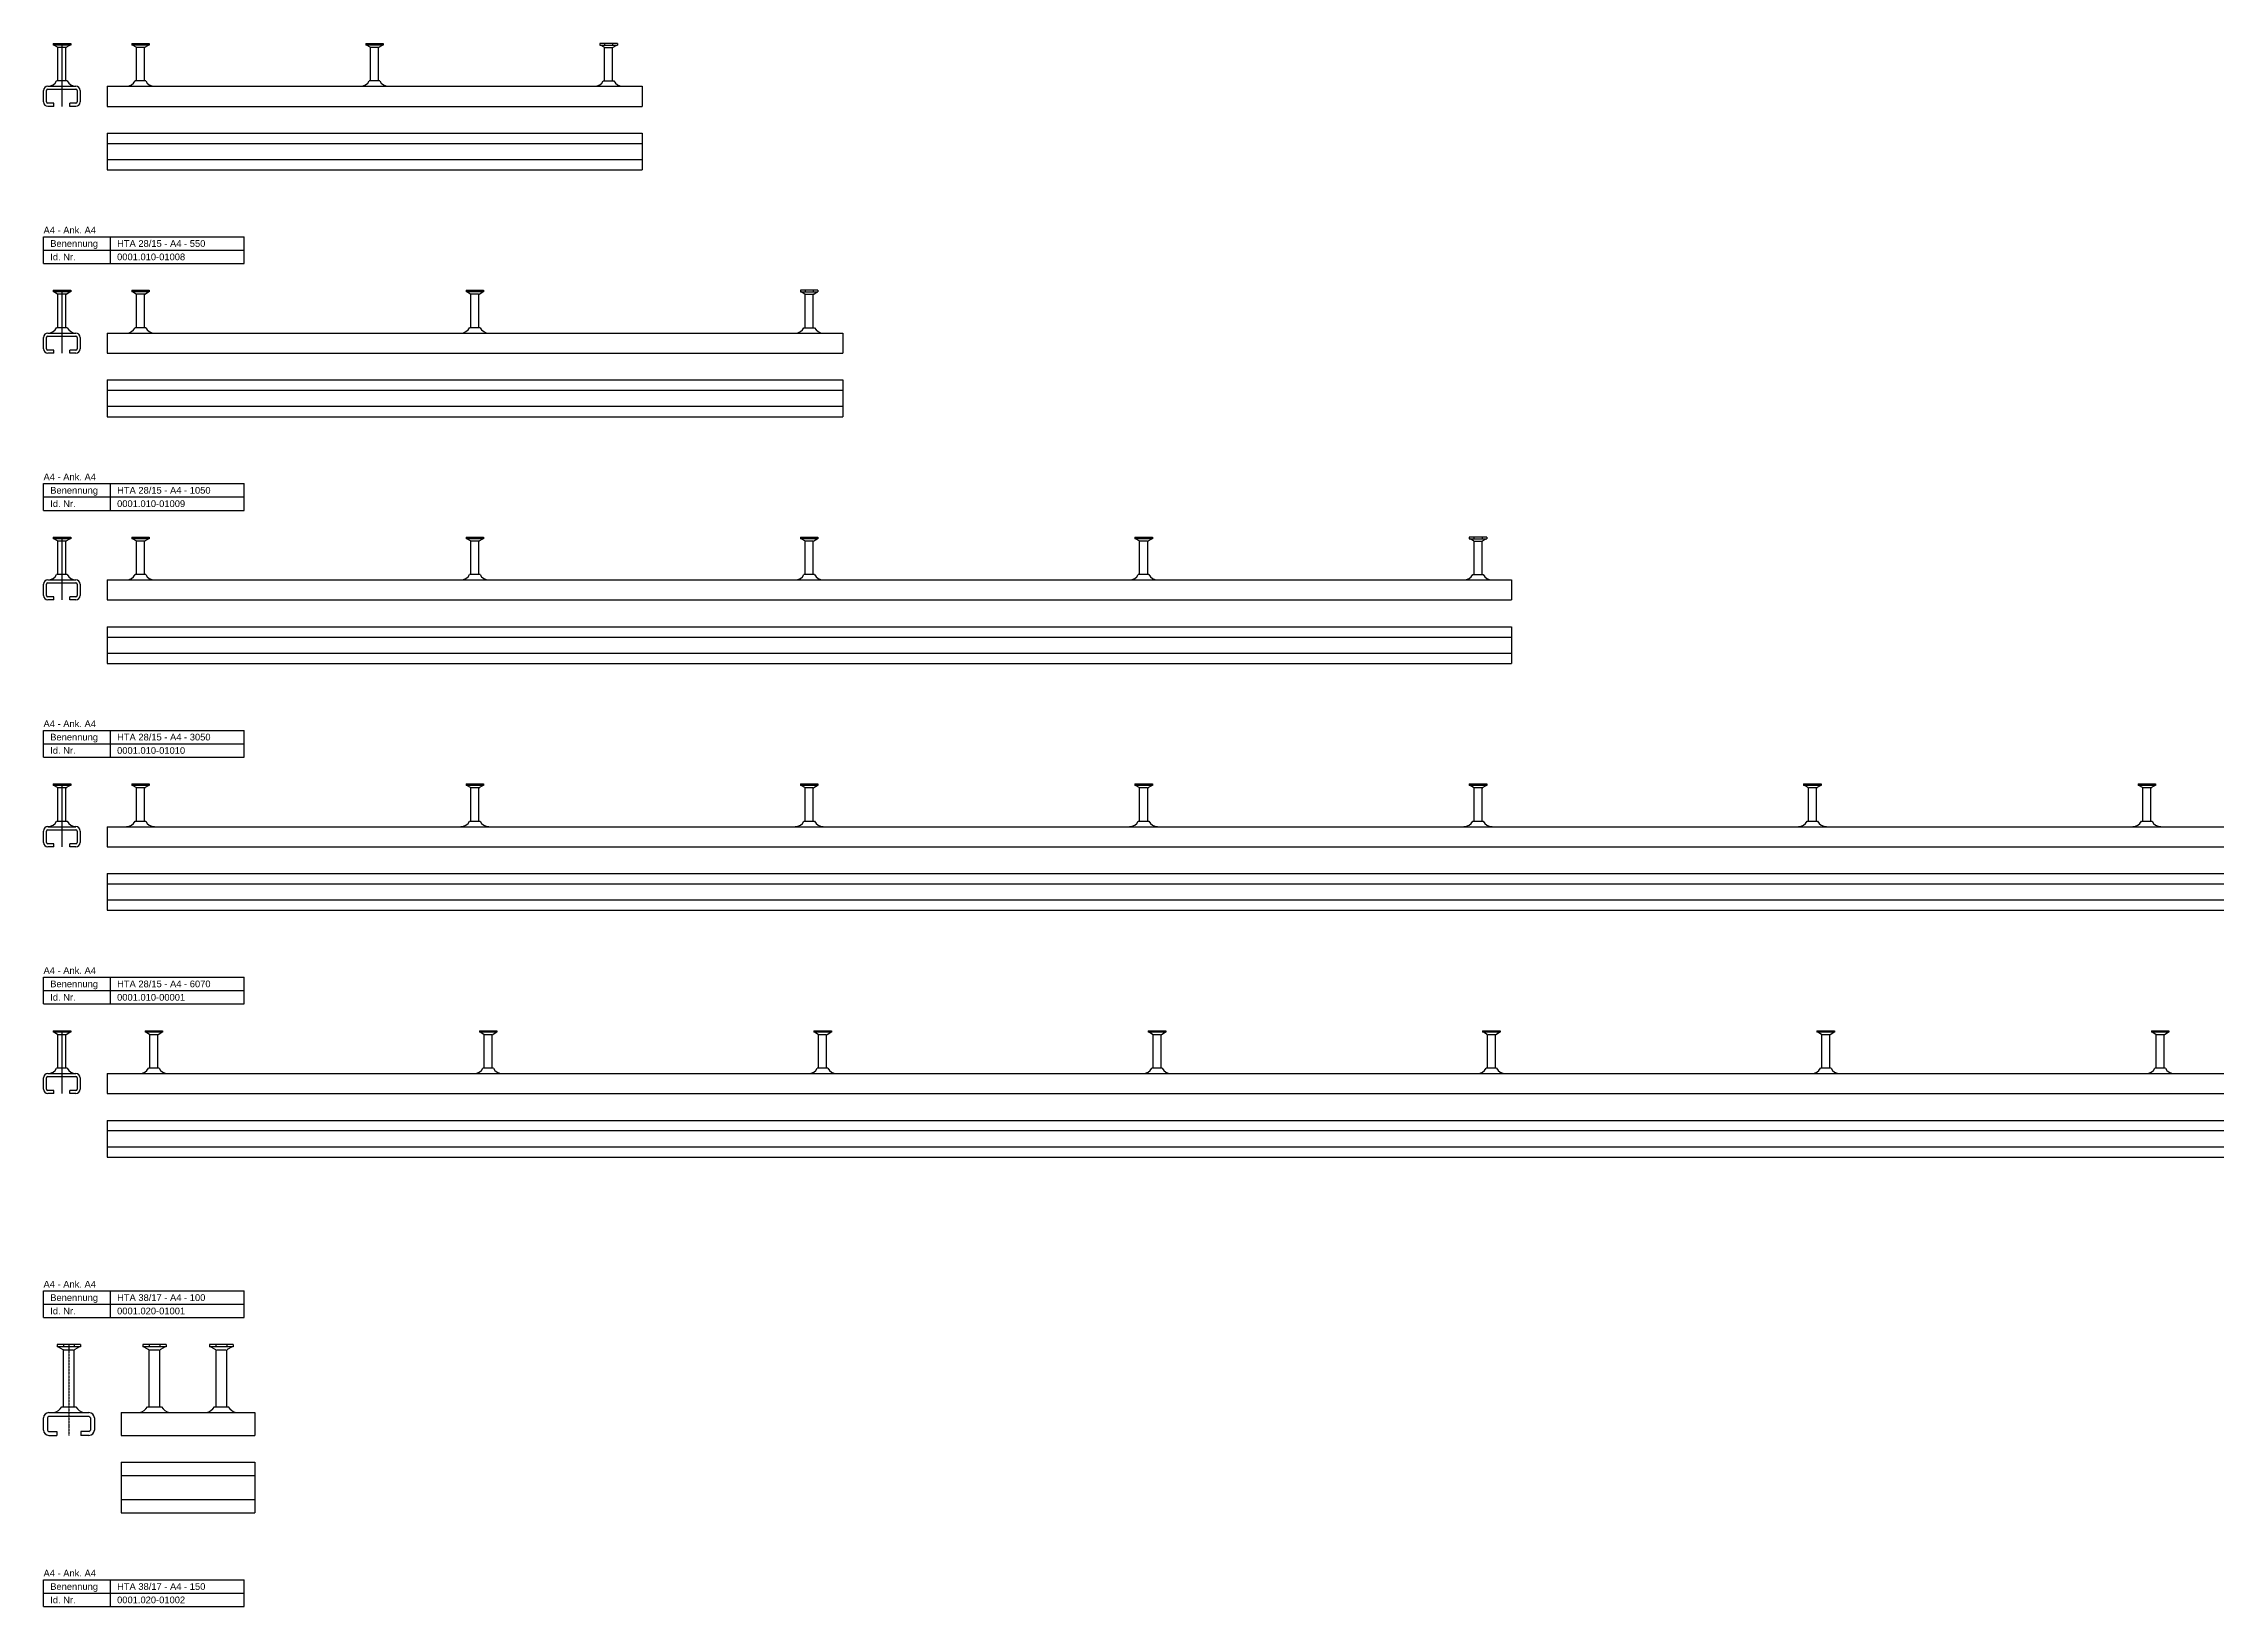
# Model space of a CAD drawing. Header units: millimetres. Extents: x -466 to 5678, y -7065 to 2232.
# Drawn here: x -465 to 1160, y -91 to 1077 of the extents above; entities that cross this region are included whole.
import ezdxf

# ---------------------------------------------------------------- set-up
doc = ezdxf.new("R2010")
doc.units = ezdxf.units.MM
doc.linetypes.add('MITTE2', pattern=[1.125, 0.75, -0.125, 0.125, -0.125])
doc.layers.add('HALFEN', color=2, linetype='CONTINUOUS')
doc.styles.add('ARIAL50', font='ARIAL.TTF', dxfattribs={"height": 5})

msp = doc.modelspace()

# ---------------------------------------------------------------- linework, layer by layer
at = {"layer": 'HALFEN'}
for p, q in [((-457.5, 1077.3), (-444.4, 1077.3)), ((-457.5, 1077.3), (-457.5, 1076.1)), ((-444.4, 1076.1), (-457.5, 1076.1)), ((-454.3, 1074.5), (-457, 1076.1)), ((-454.1, 1077.2), (-454.1, 1076.2)), ((-454, 1049.3), (-454, 1074)), ((-448.2, 1074.3), (-453.8, 1074.3)), ((-448, 1049.3), (-448, 1074)), ((-447.9, 1077.2), (-447.9, 1076.2)), ((-447.7, 1074.5), (-445, 1076.1)), ((-444.4, 1077.3), (-444.4, 1076.1)), ((-398.8, 1077.3), (-385.7, 1077.3)), ((-398.8, 1077.3), (-398.8, 1076.1)), ((-385.7, 1076.1), (-398.8, 1076.1)), ((-395.5, 1074.5), (-398.2, 1076.1)), ((-395.3, 1077.2), (-395.3, 1076.2)), ((-395.2, 1049.3), (-395.2, 1074)), ((-389.5, 1074.3), (-395, 1074.3)), ((-389.2, 1077.2), (-389.2, 1076.2)), ((-389.2, 1049.3), (-389.2, 1074)), ((-388.9, 1074.5), (-386.2, 1076.1)), ((-385.7, 1077.3), (-385.7, 1076.1)), ((-223.8, 1077.3), (-210.7, 1077.3)), ((-223.8, 1077.3), (-223.8, 1076.1)), ((-210.7, 1076.1), (-223.8, 1076.1)), ((-220.5, 1074.5), (-223.2, 1076.1)), ((-220.3, 1077.2), (-220.3, 1076.2)), ((-220.2, 1049.3), (-220.2, 1074)), ((-214.5, 1074.3), (-220, 1074.3)), ((-214.2, 1077.2), (-214.2, 1076.2)), ((-214.2, 1049.3), (-214.2, 1074)), ((-213.9, 1074.5), (-211.2, 1076.1)), ((-210.7, 1077.3), (-210.7, 1076.1)), ((-35.7, 1077.3), (-48.8, 1077.3)), ((-48.8, 1077.3), (-48.8, 1076.1)), ((-48.8, 1076.1), (-35.7, 1076.1)), ((-45.5, 1074.5), (-48.2, 1076.1)), ((-45.3, 1077.2), (-45.3, 1076.2)), ((-45.2, 1049.3), (-45.2, 1074)), ((-45, 1074.3), (-39.5, 1074.3)), ((-39.2, 1077.2), (-39.2, 1076.2)), ((-39.2, 1049.3), (-39.2, 1074)), ((-38.9, 1074.5), (-36.2, 1076.1)), ((-35.7, 1077.3), (-35.7, 1076.1)), ((-464.7, 1033.6), (-464.7, 1042.1)), ((-462.5, 1033.6), (-462.5, 1042.1)), ((-461.5, 1045.3), (-440.5, 1045.3)), ((-461.5, 1043.1), (-440.5, 1043.1)), ((-447.1, 1049.3), (-454.9, 1049.3)), ((-439.5, 1042.1), (-439.5, 1033.6)), ((-437.2, 1042.1), (-437.2, 1033.6)), ((-417.2, 1045.3), (-17.2, 1045.3)), ((-417.2, 1045.3), (-417.2, 1030.3)), ((-388.3, 1049.3), (-396.2, 1049.3)), ((-213.3, 1049.3), (-221.2, 1049.3)), ((-46.2, 1049.3), (-38.3, 1049.3)), ((-17.2, 1045.3), (-17.2, 1030.3)), ((-457, 1032.6), (-461.5, 1032.6)), ((-457, 1030.3), (-461.5, 1030.3)), ((-457, 1030.3), (-457, 1032.6)), ((-440.5, 1032.6), (-445, 1032.6)), ((-445, 1030.3), (-445, 1032.6)), ((-440.5, 1030.3), (-445, 1030.3)), ((-417.2, 1030.3), (-17.2, 1030.3)), ((-417.2, 1010.3), (-17.2, 1010.3)), ((-417.2, 1010.3), (-417.2, 982.8)), ((-17.2, 1010.3), (-17.2, 982.8)), ((-417.2, 1002.6), (-17.2, 1002.6)), ((-417.2, 990.6), (-17.2, 990.6)), ((-417.2, 982.8), (-17.2, 982.8)), ((-464.7, 932.8), (-314.7, 932.8)), ((-464.7, 912.8), (-464.7, 932.8)), ((-414.7, 912.8), (-414.7, 932.8)), ((-314.7, 912.8), (-314.7, 932.8)), ((-464.7, 922.8), (-314.7, 922.8)), ((-464.7, 912.8), (-314.7, 912.8)), ((-457.5, 892.8), (-444.4, 892.8)), ((-457.5, 892.8), (-457.5, 891.6)), ((-444.4, 891.6), (-457.5, 891.6)), ((-454.3, 890), (-457, 891.6)), ((-454.1, 892.7), (-454.1, 891.7)), ((-454, 864.8), (-454, 889.5)), ((-448.2, 889.8), (-453.8, 889.8)), ((-448, 864.8), (-448, 889.5)), ((-447.9, 892.7), (-447.9, 891.7)), ((-447.7, 890), (-445, 891.6)), ((-444.4, 892.8), (-444.4, 891.6)), ((-398.8, 892.8), (-385.7, 892.8)), ((-398.8, 892.8), (-398.8, 891.6)), ((-385.7, 891.6), (-398.8, 891.6)), ((-395.5, 890), (-398.2, 891.6)), ((-395.3, 892.7), (-395.3, 891.7)), ((-395.2, 864.8), (-395.2, 889.5)), ((-389.5, 889.8), (-395, 889.8)), ((-389.2, 892.7), (-389.2, 891.7)), ((-389.2, 864.8), (-389.2, 889.5)), ((-388.9, 890), (-386.2, 891.6)), ((-385.7, 892.8), (-385.7, 891.6)), ((-148.8, 892.8), (-135.7, 892.8)), ((-148.8, 892.8), (-148.8, 891.6)), ((-135.7, 891.6), (-148.8, 891.6)), ((-145.5, 890), (-148.2, 891.6)), ((-145.3, 892.7), (-145.3, 891.7)), ((-145.2, 864.8), (-145.2, 889.5)), ((-139.5, 889.8), (-145, 889.8)), ((-139.2, 892.7), (-139.2, 891.7)), ((-139.2, 864.8), (-139.2, 889.5)), ((-138.9, 890), (-136.2, 891.6)), ((-135.7, 892.8), (-135.7, 891.6)), ((114.3, 892.8), (101.2, 892.8)), ((101.2, 892.8), (101.2, 891.6)), ((101.2, 891.6), (114.3, 891.6)), ((104.5, 890), (101.8, 891.6)), ((104.7, 892.7), (104.7, 891.7)), ((104.8, 864.8), (104.8, 889.5)), ((105, 889.8), (110.5, 889.8)), ((110.8, 892.7), (110.8, 891.7)), ((110.8, 864.8), (110.8, 889.5)), ((111.1, 890), (113.8, 891.6)), ((114.3, 892.8), (114.3, 891.6)), ((-447.1, 864.8), (-454.9, 864.8)), ((-388.3, 864.8), (-396.2, 864.8)), ((-138.3, 864.8), (-146.2, 864.8)), ((103.8, 864.8), (111.7, 864.8)), ((-464.7, 849.1), (-464.7, 857.6)), ((-462.5, 849.1), (-462.5, 857.6)), ((-461.5, 860.8), (-440.5, 860.8)), ((-461.5, 858.6), (-440.5, 858.6)), ((-457, 848.1), (-461.5, 848.1)), ((-457, 845.8), (-461.5, 845.8)), ((-457, 845.8), (-457, 848.1)), ((-445, 845.8), (-445, 848.1)), ((-440.5, 848.1), (-445, 848.1)), ((-440.5, 845.8), (-445, 845.8)), ((-439.5, 857.6), (-439.5, 849.1)), ((-437.2, 857.6), (-437.2, 849.1)), ((-417.2, 860.8), (132.8, 860.8)), ((-417.2, 860.8), (-417.2, 845.8)), ((-417.2, 845.8), (132.8, 845.8)), ((132.8, 860.8), (132.8, 845.8)), ((-417.2, 825.8), (132.8, 825.8)), ((-417.2, 825.8), (-417.2, 798.3)), ((-417.2, 818.1), (132.8, 818.1)), ((132.8, 825.8), (132.8, 798.3)), ((-417.2, 806.1), (132.8, 806.1)), ((-417.2, 798.3), (132.8, 798.3)), ((-464.7, 748.3), (-314.7, 748.3)), ((-464.7, 728.3), (-464.7, 748.3)), ((-414.7, 728.3), (-414.7, 748.3)), ((-314.7, 728.3), (-314.7, 748.3)), ((-464.7, 738.3), (-314.7, 738.3)), ((-464.7, 728.3), (-314.7, 728.3)), ((-457.5, 708.3), (-444.4, 708.3)), ((-457.5, 708.3), (-457.5, 707.1)), ((-444.4, 707.1), (-457.5, 707.1)), ((-454.3, 705.5), (-457, 707.1)), ((-454.1, 708.2), (-454.1, 707.2)), ((-454, 680.3), (-454, 705)), ((-448.2, 705.3), (-453.8, 705.3)), ((-448, 680.3), (-448, 705)), ((-447.9, 708.2), (-447.9, 707.2)), ((-447.7, 705.5), (-445, 707.1)), ((-444.4, 708.3), (-444.4, 707.1)), ((-398.8, 708.3), (-385.7, 708.3)), ((-398.8, 708.3), (-398.8, 707.1)), ((-385.7, 707.1), (-398.8, 707.1)), ((-395.5, 705.5), (-398.2, 707.1)), ((-395.3, 708.2), (-395.3, 707.2)), ((-395.2, 680.3), (-395.2, 705)), ((-389.5, 705.3), (-395, 705.3)), ((-389.2, 708.2), (-389.2, 707.2)), ((-389.2, 680.3), (-389.2, 705)), ((-388.9, 705.5), (-386.2, 707.1)), ((-385.7, 708.3), (-385.7, 707.1)), ((-148.8, 708.3), (-135.7, 708.3)), ((-148.8, 708.3), (-148.8, 707.1)), ((-135.7, 707.1), (-148.8, 707.1)), ((-145.5, 705.5), (-148.2, 707.1)), ((-145.3, 708.2), (-145.3, 707.2)), ((-145.2, 680.3), (-145.2, 705)), ((-139.5, 705.3), (-145, 705.3)), ((-139.2, 708.2), (-139.2, 707.2)), ((-139.2, 680.3), (-139.2, 705)), ((-138.9, 705.5), (-136.2, 707.1)), ((-135.7, 708.3), (-135.7, 707.1)), ((101.2, 708.3), (114.3, 708.3)), ((101.2, 708.3), (101.2, 707.1)), ((114.3, 707.1), (101.2, 707.1)), ((104.5, 705.5), (101.8, 707.1)), ((104.7, 708.2), (104.7, 707.2)), ((104.8, 680.3), (104.8, 705)), ((110.5, 705.3), (105, 705.3)), ((110.8, 708.2), (110.8, 707.2)), ((110.8, 680.3), (110.8, 705)), ((111.1, 705.5), (113.8, 707.1)), ((114.3, 708.3), (114.3, 707.1)), ((351.2, 708.3), (364.3, 708.3)), ((351.2, 708.3), (351.2, 707.1)), ((364.3, 707.1), (351.2, 707.1)), ((354.5, 705.5), (351.8, 707.1)), ((354.7, 708.2), (354.7, 707.2)), ((354.8, 680.3), (354.8, 705)), ((360.5, 705.3), (355, 705.3)), ((360.8, 708.2), (360.8, 707.2)), ((360.8, 680.3), (360.8, 705)), ((361.1, 705.5), (363.8, 707.1)), ((364.3, 708.3), (364.3, 707.1)), ((614.3, 708.3), (601.2, 708.3)), ((601.2, 708.3), (601.2, 707.1)), ((601.2, 707.1), (614.3, 707.1)), ((604.5, 705.5), (601.8, 707.1)), ((604.7, 708.2), (604.7, 707.2)), ((604.8, 680.3), (604.8, 705)), ((605, 705.3), (610.5, 705.3)), ((610.8, 708.2), (610.8, 707.2)), ((610.8, 680.3), (610.8, 705)), ((611.1, 705.5), (613.8, 707.1)), ((614.3, 708.3), (614.3, 707.1)), ((-464.7, 664.6), (-464.7, 673.1)), ((-462.5, 664.6), (-462.5, 673.1)), ((-461.5, 676.3), (-440.5, 676.3)), ((-461.5, 674.1), (-440.5, 674.1)), ((-447.1, 680.3), (-454.9, 680.3)), ((-439.5, 673.1), (-439.5, 664.6)), ((-437.2, 673.1), (-437.2, 664.6)), ((-417.2, 676.3), (632.8, 676.3)), ((-417.2, 676.3), (-417.2, 661.3)), ((-388.3, 680.3), (-396.2, 680.3)), ((-138.3, 680.3), (-146.2, 680.3)), ((111.7, 680.3), (103.8, 680.3)), ((361.7, 680.3), (353.8, 680.3)), ((603.8, 680.3), (611.7, 680.3)), ((632.8, 676.3), (632.8, 661.3)), ((-457, 663.6), (-461.5, 663.6)), ((-457, 661.3), (-461.5, 661.3)), ((-457, 661.3), (-457, 663.6)), ((-440.5, 663.6), (-445, 663.6)), ((-445, 661.3), (-445, 663.6)), ((-440.5, 661.3), (-445, 661.3)), ((-417.2, 661.3), (632.8, 661.3)), ((-417.2, 641.3), (632.8, 641.3)), ((-417.2, 641.3), (-417.2, 613.8)), ((632.8, 641.3), (632.8, 613.8)), ((-417.2, 633.6), (632.8, 633.6)), ((-417.2, 621.6), (632.8, 621.6)), ((-417.2, 613.8), (632.8, 613.8)), ((-464.7, 543.8), (-464.7, 563.8)), ((-464.7, 563.8), (-314.7, 563.8)), ((-464.7, 553.8), (-314.7, 553.8)), ((-414.7, 543.8), (-414.7, 563.8)), ((-314.7, 543.8), (-314.7, 563.8)), ((-464.7, 543.8), (-314.7, 543.8)), ((-457.5, 523.8), (-457.5, 522.6)), ((-457.5, 523.8), (-444.4, 523.8)), ((-444.4, 522.6), (-457.5, 522.6)), ((-454.3, 521), (-457, 522.6)), ((-454.1, 523.7), (-454.1, 522.7)), ((-454, 495.8), (-454, 520.5)), ((-448.2, 520.8), (-453.8, 520.8)), ((-448, 495.8), (-448, 520.5)), ((-447.9, 523.7), (-447.9, 522.7)), ((-447.7, 521), (-445, 522.6)), ((-444.4, 523.8), (-444.4, 522.6)), ((-398.8, 523.8), (-398.8, 522.6)), ((-398.8, 523.8), (-385.7, 523.8)), ((-385.7, 522.6), (-398.8, 522.6)), ((-395.5, 521), (-398.2, 522.6)), ((-395.3, 523.7), (-395.3, 522.7)), ((-395.2, 495.8), (-395.2, 520.5)), ((-389.5, 520.8), (-395, 520.8)), ((-389.2, 523.7), (-389.2, 522.7)), ((-389.2, 495.8), (-389.2, 520.5)), ((-388.9, 521), (-386.2, 522.6)), ((-385.7, 523.8), (-385.7, 522.6)), ((-148.8, 523.8), (-148.8, 522.6)), ((-148.8, 523.8), (-135.7, 523.8)), ((-135.7, 522.6), (-148.8, 522.6)), ((-145.5, 521), (-148.2, 522.6)), ((-145.3, 523.7), (-145.3, 522.7)), ((-145.2, 495.8), (-145.2, 520.5)), ((-139.5, 520.8), (-145, 520.8)), ((-139.2, 523.7), (-139.2, 522.7)), ((-139.2, 495.8), (-139.2, 520.5)), ((-138.9, 521), (-136.2, 522.6)), ((-135.7, 523.8), (-135.7, 522.6)), ((101.2, 523.8), (101.2, 522.6)), ((101.2, 523.8), (114.3, 523.8)), ((114.3, 522.6), (101.2, 522.6)), ((104.5, 521), (101.8, 522.6)), ((104.7, 523.7), (104.7, 522.7)), ((104.8, 495.8), (104.8, 520.5)), ((110.5, 520.8), (105, 520.8)), ((110.8, 523.7), (110.8, 522.7)), ((110.8, 495.8), (110.8, 520.5)), ((111.1, 521), (113.8, 522.6)), ((114.3, 523.8), (114.3, 522.6)), ((351.2, 523.8), (364.3, 523.8)), ((351.2, 523.8), (351.2, 522.6)), ((364.3, 522.6), (351.2, 522.6)), ((354.5, 521), (351.8, 522.6)), ((354.7, 523.7), (354.7, 522.7)), ((354.8, 495.8), (354.8, 520.5)), ((360.5, 520.8), (355, 520.8)), ((360.8, 523.7), (360.8, 522.7)), ((360.8, 495.8), (360.8, 520.5)), ((361.1, 521), (363.8, 522.6)), ((364.3, 523.8), (364.3, 522.6)), ((601.2, 523.8), (614.3, 523.8)), ((601.2, 523.8), (601.2, 522.6)), ((614.3, 522.6), (601.2, 522.6)), ((604.5, 521), (601.8, 522.6)), ((604.7, 523.7), (604.7, 522.7)), ((604.8, 495.8), (604.8, 520.5)), ((610.5, 520.8), (605, 520.8)), ((610.8, 523.7), (610.8, 522.7)), ((610.8, 495.8), (610.8, 520.5)), ((611.1, 521), (613.8, 522.6)), ((614.3, 523.8), (614.3, 522.6)), ((851.2, 523.8), (864.3, 523.8)), ((851.2, 523.8), (851.2, 522.6)), ((864.3, 522.6), (851.2, 522.6)), ((854.5, 521), (851.8, 522.6)), ((854.7, 523.7), (854.7, 522.7)), ((854.8, 495.8), (854.8, 520.5)), ((860.5, 520.8), (855, 520.8)), ((860.8, 523.7), (860.8, 522.7)), ((860.8, 495.8), (860.8, 520.5)), ((861.1, 521), (863.8, 522.6)), ((864.3, 523.8), (864.3, 522.6)), ((1101.2, 523.8), (1114.3, 523.8)), ((1101.2, 523.8), (1101.2, 522.6)), ((1114.3, 522.6), (1101.2, 522.6)), ((1104.5, 521), (1101.8, 522.6)), ((1104.7, 523.7), (1104.7, 522.7)), ((1104.8, 495.8), (1104.8, 520.5)), ((1110.5, 520.8), (1105, 520.8)), ((1110.8, 523.7), (1110.8, 522.7)), ((1110.8, 495.8), (1110.8, 520.5)), ((1111.1, 521), (1113.8, 522.6)), ((1114.3, 523.8), (1114.3, 522.6)), ((-464.7, 480.1), (-464.7, 488.6)), ((-462.5, 480.1), (-462.5, 488.6)), ((-461.5, 491.8), (-440.5, 491.8)), ((-461.5, 489.6), (-440.5, 489.6)), ((-447.1, 495.8), (-454.9, 495.8)), ((-439.5, 488.6), (-439.5, 480.1)), ((-437.2, 488.6), (-437.2, 480.1)), ((-417.2, 491.8), (-417.2, 476.8)), ((-417.2, 491.8), (2632.8, 491.8)), ((-388.3, 495.8), (-396.2, 495.8)), ((-138.3, 495.8), (-146.2, 495.8)), ((111.7, 495.8), (103.8, 495.8)), ((361.7, 495.8), (353.8, 495.8)), ((611.7, 495.8), (603.8, 495.8)), ((861.7, 495.8), (853.8, 495.8)), ((1111.7, 495.8), (1103.8, 495.8)), ((-457, 479.1), (-461.5, 479.1)), ((-457, 476.8), (-461.5, 476.8)), ((-457, 476.8), (-457, 479.1)), ((-445, 476.8), (-445, 479.1)), ((-440.5, 479.1), (-445, 479.1)), ((-440.5, 476.8), (-445, 476.8)), ((-417.2, 476.8), (2632.8, 476.8)), ((-417.2, 456.8), (-417.2, 429.3)), ((-417.2, 456.8), (2632.8, 456.8)), ((-417.2, 449.1), (2632.8, 449.1)), ((-417.2, 437.1), (2632.8, 437.1)), ((-417.2, 429.3), (2632.8, 429.3)), ((-464.7, 379.3), (-314.7, 379.3)), ((-464.7, 359.3), (-464.7, 379.3)), ((-414.7, 359.3), (-414.7, 379.3)), ((-314.7, 359.3), (-314.7, 379.3)), ((-464.7, 369.3), (-314.7, 369.3)), ((-464.7, 359.3), (-314.7, 359.3)), ((-457.5, 339.3), (-444.4, 339.3)), ((-457.5, 339.3), (-457.5, 338.1)), ((-444.4, 338.1), (-457.5, 338.1)), ((-454.3, 336.5), (-457, 338.1)), ((-454.1, 339.2), (-454.1, 338.2)), ((-454, 311.3), (-454, 336)), ((-448.2, 336.3), (-453.8, 336.3)), ((-448, 311.3), (-448, 336)), ((-447.9, 339.2), (-447.9, 338.2)), ((-447.7, 336.5), (-445, 338.1)), ((-444.4, 339.3), (-444.4, 338.1)), ((-388.8, 339.3), (-375.7, 339.3)), ((-388.8, 339.3), (-388.8, 338.1)), ((-375.7, 338.1), (-388.8, 338.1)), ((-385.5, 336.5), (-388.2, 338.1)), ((-385.3, 339.2), (-385.3, 338.2)), ((-385.2, 311.3), (-385.2, 336)), ((-379.5, 336.3), (-385, 336.3)), ((-379.2, 339.2), (-379.2, 338.2)), ((-379.2, 311.3), (-379.2, 336)), ((-378.9, 336.5), (-376.2, 338.1)), ((-375.7, 339.3), (-375.7, 338.1)), ((-138.8, 339.3), (-125.7, 339.3)), ((-138.8, 339.3), (-138.8, 338.1)), ((-125.7, 338.1), (-138.8, 338.1)), ((-135.5, 336.5), (-138.2, 338.1)), ((-135.3, 339.2), (-135.3, 338.2)), ((-135.2, 311.3), (-135.2, 336)), ((-129.5, 336.3), (-135, 336.3)), ((-129.2, 339.2), (-129.2, 338.2)), ((-129.2, 311.3), (-129.2, 336)), ((-128.9, 336.5), (-126.2, 338.1)), ((-125.7, 339.3), (-125.7, 338.1)), ((111.2, 339.3), (124.3, 339.3)), ((111.2, 339.3), (111.2, 338.1)), ((124.3, 338.1), (111.2, 338.1)), ((114.5, 336.5), (111.8, 338.1)), ((114.7, 339.2), (114.7, 338.2)), ((114.8, 311.3), (114.8, 336)), ((120.5, 336.3), (115, 336.3)), ((120.8, 339.2), (120.8, 338.2)), ((120.8, 311.3), (120.8, 336)), ((121.1, 336.5), (123.8, 338.1)), ((124.3, 339.3), (124.3, 338.1)), ((361.2, 339.3), (374.3, 339.3)), ((361.2, 339.3), (361.2, 338.1)), ((374.3, 338.1), (361.2, 338.1)), ((364.5, 336.5), (361.8, 338.1)), ((364.7, 339.2), (364.7, 338.2)), ((364.8, 311.3), (364.8, 336)), ((370.5, 336.3), (365, 336.3)), ((370.8, 339.2), (370.8, 338.2)), ((370.8, 311.3), (370.8, 336)), ((371.1, 336.5), (373.8, 338.1)), ((374.3, 339.3), (374.3, 338.1)), ((611.2, 339.3), (624.3, 339.3)), ((611.2, 339.3), (611.2, 338.1)), ((624.3, 338.1), (611.2, 338.1)), ((614.5, 336.5), (611.8, 338.1)), ((614.7, 339.2), (614.7, 338.2)), ((614.8, 311.3), (614.8, 336)), ((620.5, 336.3), (615, 336.3)), ((620.8, 339.2), (620.8, 338.2)), ((620.8, 311.3), (620.8, 336)), ((621.1, 336.5), (623.8, 338.1)), ((624.3, 339.3), (624.3, 338.1)), ((861.2, 339.3), (874.3, 339.3)), ((861.2, 339.3), (861.2, 338.1)), ((874.3, 338.1), (861.2, 338.1)), ((864.5, 336.5), (861.8, 338.1)), ((864.7, 339.2), (864.7, 338.2)), ((864.8, 311.3), (864.8, 336)), ((870.5, 336.3), (865, 336.3)), ((870.8, 339.2), (870.8, 338.2)), ((870.8, 311.3), (870.8, 336)), ((871.1, 336.5), (873.8, 338.1)), ((874.3, 339.3), (874.3, 338.1)), ((1111.2, 339.3), (1124.3, 339.3)), ((1111.2, 339.3), (1111.2, 338.1)), ((1124.3, 338.1), (1111.2, 338.1)), ((1114.5, 336.5), (1111.8, 338.1)), ((1114.7, 339.2), (1114.7, 338.2)), ((1114.8, 311.3), (1114.8, 336)), ((1120.5, 336.3), (1115, 336.3)), ((1120.8, 339.2), (1120.8, 338.2)), ((1120.8, 311.3), (1120.8, 336)), ((1121.1, 336.5), (1123.8, 338.1)), ((1124.3, 339.3), (1124.3, 338.1)), ((-447.1, 311.3), (-454.9, 311.3)), ((-378.3, 311.3), (-386.2, 311.3)), ((-128.3, 311.3), (-136.2, 311.3)), ((121.7, 311.3), (113.8, 311.3)), ((371.7, 311.3), (363.8, 311.3)), ((621.7, 311.3), (613.8, 311.3)), ((871.7, 311.3), (863.8, 311.3)), ((1121.7, 311.3), (1113.8, 311.3)), ((-464.7, 295.6), (-464.7, 304.1)), ((-462.5, 295.6), (-462.5, 304.1)), ((-461.5, 307.3), (-440.5, 307.3)), ((-461.5, 305.1), (-440.5, 305.1)), ((-457, 294.6), (-461.5, 294.6)), ((-457, 292.3), (-457, 294.6)), ((-440.5, 294.6), (-445, 294.6)), ((-445, 292.3), (-445, 294.6)), ((-439.5, 304.1), (-439.5, 295.6)), ((-437.2, 304.1), (-437.2, 295.6)), ((-417.2, 307.3), (5652.8, 307.3)), ((-417.2, 307.3), (-417.2, 292.3)), ((-457, 292.3), (-461.5, 292.3)), ((-440.5, 292.3), (-445, 292.3)), ((-417.2, 292.3), (5652.8, 292.3)), ((-417.2, 272.3), (5652.8, 272.3)), ((-417.2, 272.3), (-417.2, 244.8)), ((-417.2, 264.6), (5652.8, 264.6)), ((-417.2, 252.6), (5652.8, 252.6)), ((-417.2, 244.8), (5652.8, 244.8)), ((-464.7, 144.8), (-314.7, 144.8)), ((-464.7, 124.8), (-464.7, 144.8)), ((-464.7, 134.8), (-314.7, 134.8)), ((-414.7, 124.8), (-414.7, 144.8)), ((-314.7, 124.8), (-314.7, 144.8)), ((-464.7, 124.8), (-314.7, 124.8)), ((-437, 104.8), (-454.5, 104.8)), ((-454.5, 104.8), (-454.5, 102.9)), ((-437, 102.9), (-454.5, 102.9)), ((-453.7, 102.9), (-450.2, 101.1)), ((-449.8, 104.6), (-449.8, 103.2)), ((-449.7, 58), (-449.7, 100.4)), ((-449.2, 100.8), (-442.3, 100.8)), ((-441.7, 104.6), (-441.7, 103.2)), ((-441.7, 58), (-441.7, 100.4)), ((-437.7, 102.9), (-441.3, 101.1)), ((-437, 104.8), (-437, 102.9)), ((-373, 104.8), (-390.5, 104.8)), ((-390.5, 104.8), (-390.5, 102.9)), ((-373, 102.9), (-390.5, 102.9)), ((-389.7, 102.9), (-386.2, 101.1)), ((-385.8, 104.6), (-385.8, 103.2)), ((-385.7, 58), (-385.7, 100.4)), ((-385.2, 100.8), (-378.3, 100.8)), ((-377.7, 104.6), (-377.7, 103.2)), ((-377.7, 58), (-377.7, 100.4)), ((-373.7, 102.9), (-377.3, 101.1)), ((-373, 104.8), (-373, 102.9)), ((-323, 104.8), (-340.5, 104.8)), ((-340.5, 104.8), (-340.5, 102.9)), ((-323, 102.9), (-340.5, 102.9)), ((-339.7, 102.9), (-336.2, 101.1)), ((-335.8, 104.6), (-335.8, 103.2)), ((-335.7, 58), (-335.7, 100.4)), ((-335.2, 100.8), (-328.3, 100.8)), ((-327.7, 104.6), (-327.7, 103.2)), ((-327.7, 58), (-327.7, 100.4)), ((-323.7, 102.9), (-327.3, 101.1)), ((-323, 104.8), (-323, 102.9)), ((-464.7, 40.8), (-464.7, 49.8)), ((-461.7, 49.8), (-461.7, 40.8)), ((-460.7, 53.8), (-430.7, 53.8)), ((-430.7, 50.8), (-460.7, 50.8)), ((-440.5, 58), (-451, 58)), ((-429.7, 49.8), (-429.7, 40.8)), ((-426.7, 49.8), (-426.7, 40.8)), ((-406.7, 53.8), (-306.7, 53.8)), ((-406.7, 53.8), (-406.7, 36.8)), ((-376.5, 58), (-387, 58)), ((-326.5, 58), (-337, 58)), ((-306.7, 53.8), (-306.7, 36.8)), ((-460.7, 39.8), (-454.7, 39.8)), ((-460.7, 36.8), (-454.7, 36.8)), ((-454.7, 39.8), (-454.7, 36.8)), ((-430.7, 39.8), (-436.7, 39.8)), ((-436.7, 39.8), (-436.7, 36.8)), ((-430.7, 36.8), (-436.7, 36.8)), ((-406.7, 36.8), (-306.7, 36.8)), ((-406.7, 16.8), (-406.7, -21.2)), ((-406.7, 16.8), (-306.7, 16.8)), ((-306.7, 16.8), (-306.7, -21.2)), ((-306.7, 16.8), (-306.7, -21.2)), ((-406.7, 6.8), (-306.7, 6.8)), ((-406.7, -11.2), (-306.7, -11.2)), ((-406.7, -21.2), (-306.7, -21.2)), ((-464.7, -71.2), (-314.7, -71.2)), ((-464.7, -91.2), (-464.7, -71.2)), ((-464.7, -81.2), (-314.7, -81.2)), ((-414.7, -91.2), (-414.7, -71.2)), ((-314.7, -91.2), (-314.7, -71.2)), ((-464.7, -91.2), (-314.7, -91.2))]:
    msp.add_line(p, q, dxfattribs=at)
at = {"layer": 'HALFEN', "color": 1}
for p, q in [((-451, 1077.3), (-451, 1030.3)), ((-451, 892.8), (-451, 845.8)), ((-451, 708.3), (-451, 661.3)), ((-451, 523.8), (-451, 476.8)), ((-451, 339.3), (-451, 292.3))]:
    msp.add_line(p, q, dxfattribs=at)
at = {"layer": 'HALFEN', "color": 1, "linetype": 'MITTE2'}
msp.add_line((-445.7, 104.8), (-445.7, 36.8), dxfattribs=at)
at = {"layer": 'HALFEN'}
for centre, radius, start, end in [((-454.6, 1074), 0.6, 0, 60), ((-447.4, 1074), 0.6, 120, 180), ((-395.8, 1074), 0.6, 0, 60), ((-388.6, 1074), 0.6, 120, 180), ((-220.8, 1074), 0.6, 0, 60), ((-213.6, 1074), 0.6, 120, 180), ((-45.8, 1074), 0.6, 0, 60), ((-38.6, 1074), 0.6, 120, 180), ((-461.5, 1042.1), 3.25, 90, 180), ((-461.5, 1042.1), 1, 90, 180), ((-461.3, 1052.5), 7.14, 268.7969, 333.9123), ((-440.6, 1052.5), 7.14, 206.0877, 271.2031), ((-440.5, 1042.1), 3.25, 0, 90), ((-440.5, 1042.1), 1, 0, 90), ((-402.6, 1052.5), 7.14, 268.7969, 333.9123), ((-381.9, 1052.5), 7.14, 206.0877, 271.2031), ((-227.6, 1052.5), 7.14, 268.7969, 333.9123), ((-206.9, 1052.5), 7.14, 206.0877, 271.2031), ((-52.6, 1052.5), 7.14, 268.7969, 333.9123), ((-31.9, 1052.5), 7.14, 206.0877, 271.2031), ((-461.5, 1033.6), 3.25, 180, 270), ((-461.5, 1033.6), 1, 180, 270), ((-440.5, 1033.6), 3.25, 270, 0), ((-440.5, 1033.6), 1, 270, 0), ((-454.6, 889.5), 0.6, 0, 60), ((-447.4, 889.5), 0.6, 120, 180), ((-395.8, 889.5), 0.6, 0, 60), ((-388.6, 889.5), 0.6, 120, 180), ((-145.8, 889.5), 0.6, 0, 60), ((-138.6, 889.5), 0.6, 120, 180), ((104.2, 889.5), 0.6, 0, 60), ((111.4, 889.5), 0.6, 120, 180), ((-461.3, 868), 7.14, 268.7969, 333.9123), ((-440.6, 868), 7.14, 206.0877, 271.2031), ((-402.6, 868), 7.14, 268.7969, 333.9123), ((-381.9, 868), 7.14, 206.0877, 271.2031), ((-152.6, 868), 7.14, 268.7969, 333.9123), ((-131.9, 868), 7.14, 206.0877, 271.2031), ((97.4, 868), 7.14, 268.7969, 333.9123), ((118.1, 868), 7.14, 206.0877, 271.2031), ((-461.5, 857.6), 3.25, 90, 180), ((-461.5, 849.1), 3.25, 180, 270), ((-461.5, 857.6), 1, 90, 180), ((-461.5, 849.1), 1, 180, 270), ((-440.5, 857.6), 3.25, 0, 90), ((-440.5, 857.6), 1, 0, 90), ((-440.5, 849.1), 3.25, 270, 0), ((-440.5, 849.1), 1, 270, 0), ((-454.6, 705), 0.6, 0, 60), ((-447.4, 705), 0.6, 120, 180), ((-395.8, 705), 0.6, 0, 60), ((-388.6, 705), 0.6, 120, 180), ((-145.8, 705), 0.6, 0, 60), ((-138.6, 705), 0.6, 120, 180), ((104.2, 705), 0.6, 0, 60), ((111.4, 705), 0.6, 120, 180), ((354.2, 705), 0.6, 0, 60), ((361.4, 705), 0.6, 120, 180), ((604.2, 705), 0.6, 0, 60), ((611.4, 705), 0.6, 120, 180), ((-461.5, 673.1), 3.25, 90, 180), ((-461.5, 673.1), 1, 90, 180), ((-461.3, 683.5), 7.14, 268.7969, 333.9123), ((-440.6, 683.5), 7.14, 206.0877, 271.2031), ((-440.5, 673.1), 3.25, 0, 90), ((-440.5, 673.1), 1, 0, 90), ((-402.6, 683.5), 7.14, 268.7969, 333.9123), ((-381.9, 683.5), 7.14, 206.0877, 271.2031), ((-152.6, 683.5), 7.14, 268.7969, 333.9123), ((-131.9, 683.5), 7.14, 206.0877, 271.2031), ((97.4, 683.5), 7.14, 268.7969, 333.9123), ((118.1, 683.5), 7.14, 206.0877, 271.2031), ((347.4, 683.5), 7.14, 268.7969, 333.9123), ((368.1, 683.5), 7.14, 206.0877, 271.2031), ((597.4, 683.5), 7.14, 268.7969, 333.9123), ((618.1, 683.5), 7.14, 206.0877, 271.2031), ((-461.5, 664.6), 3.25, 180, 270), ((-461.5, 664.6), 1, 180, 270), ((-440.5, 664.6), 1, 270, 0), ((-440.5, 664.6), 3.25, 270, 0), ((-454.6, 520.5), 0.6, 0, 60), ((-447.4, 520.5), 0.6, 120, 180), ((-395.8, 520.5), 0.6, 0, 60), ((-388.6, 520.5), 0.6, 120, 180), ((-145.8, 520.5), 0.6, 0, 60), ((-138.6, 520.5), 0.6, 120, 180), ((104.2, 520.5), 0.6, 0, 60), ((111.4, 520.5), 0.6, 120, 180), ((354.2, 520.5), 0.6, 0, 60), ((361.4, 520.5), 0.6, 120, 180), ((604.2, 520.5), 0.6, 0, 60), ((611.4, 520.5), 0.6, 120, 180), ((854.2, 520.5), 0.6, 0, 60), ((861.4, 520.5), 0.6, 120, 180), ((1104.2, 520.5), 0.6, 0, 60), ((1111.4, 520.5), 0.6, 120, 180), ((-461.5, 488.6), 3.25, 90, 180), ((-461.5, 488.6), 1, 90, 180), ((-461.3, 499), 7.14, 268.7969, 333.9123), ((-440.6, 499), 7.14, 206.0877, 271.2031), ((-440.5, 488.6), 3.25, 0, 90), ((-440.5, 488.6), 1, 0, 90), ((-402.6, 499), 7.14, 268.7969, 333.9123), ((-381.9, 499), 7.14, 206.0877, 271.2031), ((-152.6, 499), 7.14, 268.7969, 333.9123), ((-131.9, 499), 7.14, 206.0877, 271.2031), ((97.4, 499), 7.14, 268.7969, 333.9123), ((118.1, 499), 7.14, 206.0877, 271.2031), ((347.4, 499), 7.14, 268.7969, 333.9123), ((368.1, 499), 7.14, 206.0877, 271.2031), ((597.4, 499), 7.14, 268.7969, 333.9123), ((618.1, 499), 7.14, 206.0877, 271.2031), ((847.4, 499), 7.14, 268.7969, 333.9123), ((868.1, 499), 7.14, 206.0877, 271.2031), ((1097.4, 499), 7.14, 268.7969, 333.9123), ((1118.1, 499), 7.14, 206.0877, 271.2031), ((-461.5, 480.1), 3.25, 180, 270), ((-461.5, 480.1), 1, 180, 270), ((-440.5, 480.1), 3.25, 270, 0), ((-440.5, 480.1), 1, 270, 0), ((-454.6, 336), 0.6, 0, 60), ((-447.4, 336), 0.6, 120, 180), ((-385.8, 336), 0.6, 0, 60), ((-378.6, 336), 0.6, 120, 180), ((-135.8, 336), 0.6, 0, 60), ((-128.6, 336), 0.6, 120, 180), ((114.2, 336), 0.6, 0, 60), ((121.4, 336), 0.6, 120, 180), ((364.2, 336), 0.6, 0, 60), ((371.4, 336), 0.6, 120, 180), ((614.2, 336), 0.6, 0, 60), ((621.4, 336), 0.6, 120, 180), ((864.2, 336), 0.6, 0, 60), ((871.4, 336), 0.6, 120, 180), ((1114.2, 336), 0.6, 0, 60), ((1121.4, 336), 0.6, 120, 180), ((-461.3, 314.5), 7.14, 268.7969, 333.9123), ((-440.6, 314.5), 7.14, 206.0877, 271.2031), ((-392.6, 314.5), 7.14, 268.7969, 333.9123), ((-371.9, 314.5), 7.14, 206.0877, 271.2031), ((-142.6, 314.5), 7.14, 268.7969, 333.9123), ((-121.9, 314.5), 7.14, 206.0877, 271.2031), ((107.4, 314.5), 7.14, 268.7969, 333.9123), ((128.1, 314.5), 7.14, 206.0877, 271.2031), ((357.4, 314.5), 7.14, 268.7969, 333.9123), ((378.1, 314.5), 7.14, 206.0877, 271.2031), ((607.4, 314.5), 7.14, 268.7969, 333.9123), ((628.1, 314.5), 7.14, 206.0877, 271.2031), ((857.4, 314.5), 7.14, 268.7969, 333.9123), ((878.1, 314.5), 7.14, 206.0877, 271.2031), ((1107.4, 314.5), 7.14, 268.7969, 333.9123), ((1128.1, 314.5), 7.14, 206.0877, 271.2031), ((-461.5, 304.1), 3.25, 90, 180), ((-461.5, 295.6), 3.25, 180, 270), ((-461.5, 304.1), 1, 90, 180), ((-461.5, 295.6), 1, 180, 270), ((-440.5, 304.1), 3.25, 0, 90), ((-440.5, 304.1), 1, 0, 90), ((-440.5, 295.6), 1, 270, 0), ((-440.5, 295.6), 3.25, 270, 0), ((-450.5, 100.4), 0.8, 0, 62.3005), ((-440.9, 100.4), 0.8, 117.6995, 180), ((-386.5, 100.4), 0.8, 0, 62.3005), ((-376.9, 100.4), 0.8, 117.6995, 180), ((-336.5, 100.4), 0.8, 0, 62.3005), ((-326.9, 100.4), 0.8, 117.6995, 180), ((-460.7, 49.8), 4, 90, 180), ((-460.7, 49.8), 1, 90, 180), ((-459.3, 63.6), 10, 283.5108, 326.4733), ((-432.2, 63.6), 10, 213.5267, 256.4892), ((-430.7, 49.8), 4, 0, 90), ((-430.7, 49.8), 1, 0, 90), ((-395.3, 63.6), 10, 283.5108, 326.4733), ((-368.2, 63.6), 10, 213.5267, 256.4892), ((-345.3, 63.6), 10, 283.5108, 326.4733), ((-318.2, 63.6), 10, 213.5267, 256.4892), ((-460.7, 40.8), 4, 180, 270), ((-460.7, 40.8), 1, 180, 270), ((-430.7, 40.8), 1, 270, 0), ((-430.7, 40.8), 4, 270, 0)]:
    msp.add_arc(centre, radius, start, end, dxfattribs=at)

# ---------------------------------------------------------------- texts
at = {"layer": 'HALFEN', "style": 'ARIAL50'}
for s, p in [('A4 - Ank. A4', (-464.7, 935.3)), ('Benennung', (-459.7, 925.3)), ('HTA 28/15 - A4 - 550', (-409.7, 925.3)), ('Id. Nr.', (-459.7, 915.3)), ('0001.010-01008', (-409.7, 915.3)), ('A4 - Ank. A4', (-464.7, 750.8)), ('Benennung', (-459.7, 740.8)), ('Id. Nr.', (-459.7, 730.8)), ('0001.010-01009', (-409.7, 730.8)), ('HTA 28/15 - A4 - 1050', (-409.7, 740.8)), ('A4 - Ank. A4', (-464.7, 566.3)), ('Benennung', (-459.7, 556.3)), ('HTA 28/15 - A4 - 3050', (-409.7, 556.3)), ('Id. Nr.', (-459.7, 546.3)), ('0001.010-01010', (-409.7, 546.3)), ('A4 - Ank. A4', (-464.7, 381.8)), ('Benennung', (-459.7, 371.8)), ('HTA 28/15 - A4 - 6070', (-409.7, 371.8)), ('Id. Nr.', (-459.7, 361.8)), ('0001.010-00001', (-409.7, 361.8)), ('A4 - Ank. A4', (-464.7, 147.3)), ('Benennung', (-459.7, 137.3)), ('Id. Nr.', (-459.7, 127.3)), ('0001.020-01001', (-409.7, 127.3)), ('HTA 38/17 - A4 - 100', (-409.7, 137.3)), ('A4 - Ank. A4', (-464.7, -68.7)), ('Benennung', (-459.7, -78.7)), ('HTA 38/17 - A4 - 150', (-409.7, -78.7)), ('Id. Nr.', (-459.7, -88.7)), ('0001.020-01002', (-409.7, -88.7))]:
    msp.add_text(s, height=5, dxfattribs=at).set_placement(p)

doc.saveas('drawing.dxf')
